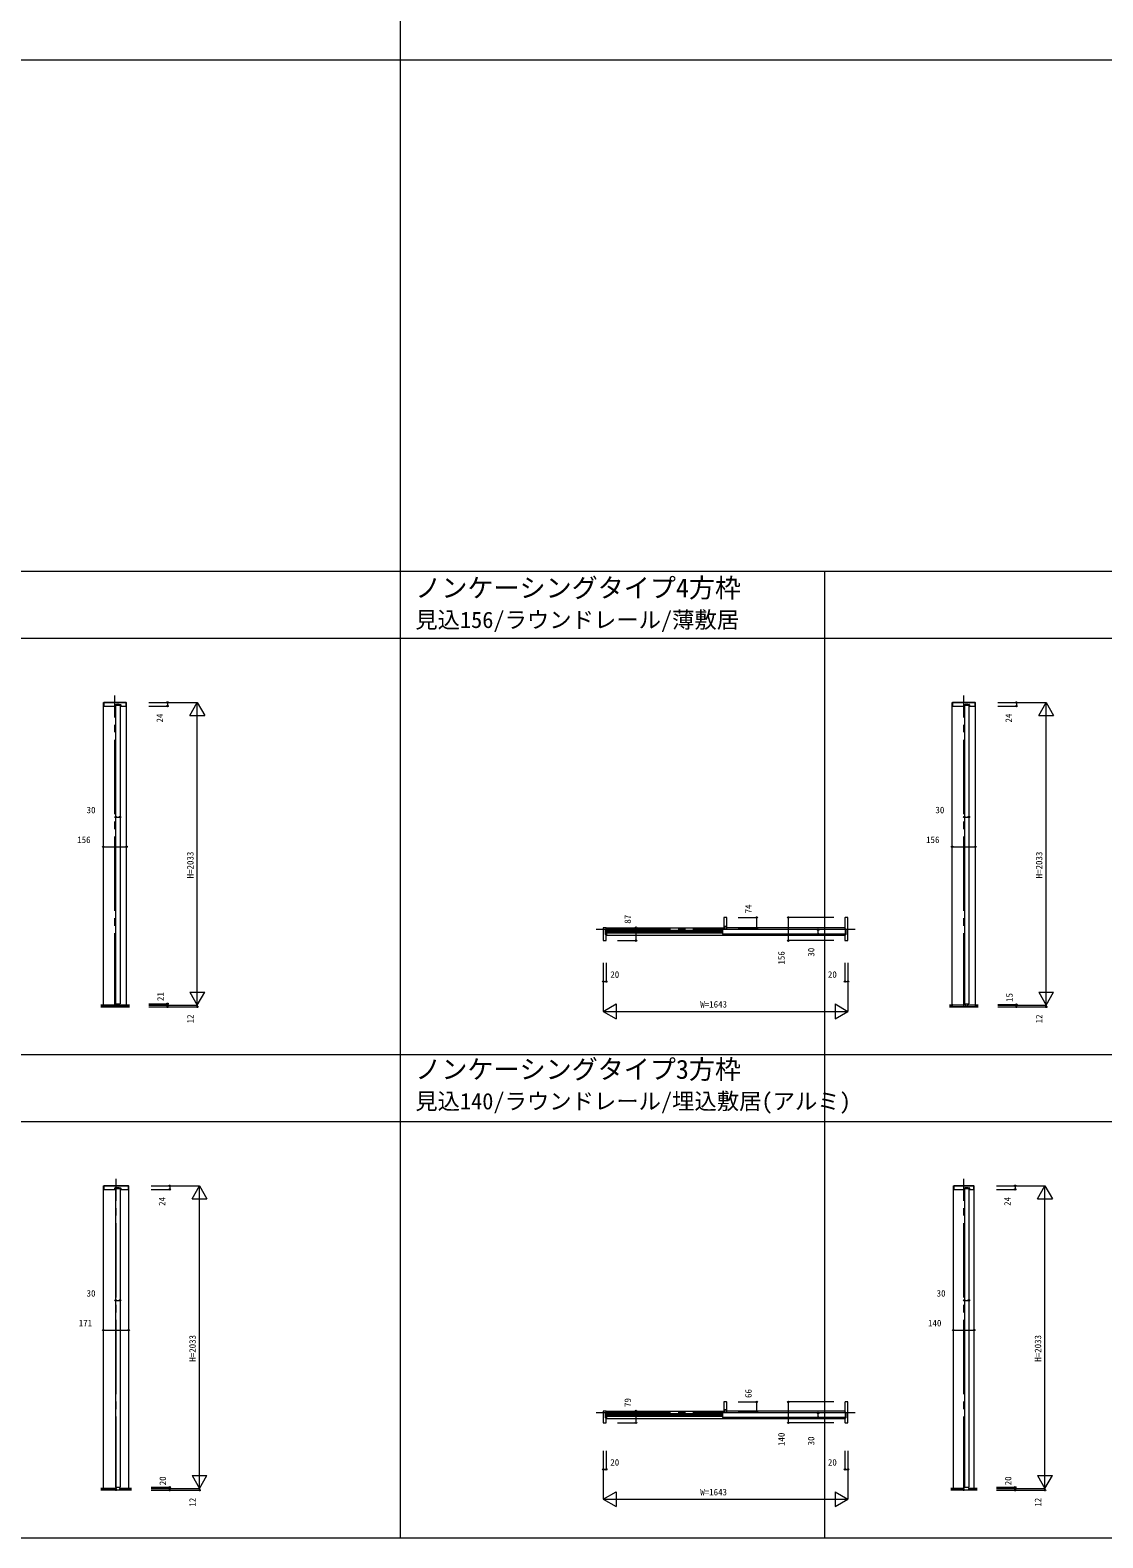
# Model space of a CAD drawing. Units: millimetres, scale not verified. Extents: x -14341 to 14341, y -10000 to 10000.
# Drawn here: x -5427 to 1776, y -10000 to 130 of the extents above; entities that cross this region are included whole.
import ezdxf
from ezdxf.enums import TextEntityAlignment as Align

# ---------------------------------------------------------------- set-up
doc = ezdxf.new("R2010")
doc.units = ezdxf.units.MM
doc.header["$LTSCALE"] = 50
doc.linetypes.add('USER1', pattern=[13, 10, -1, 1, -1])
doc.layers.add('0-0_0', color=7, linetype='Continuous')
for name, color, linetype, lineweight in [('0-1_YKK_F1', 7, 'Continuous', 18), ('0-4_YKK_N1', 2, 'Continuous', 18), ('0-5_YKK_B1', 4, 'Continuous', 18), ('0-6_YKK_Z1', 7, 'Continuous', 18)]:
    doc.layers.add(name, color=color, linetype=linetype, lineweight=lineweight)
doc.styles.add('ＭＳ ゴシック', font='')
doc.styles.get('ＭＳ ゴシック').set_extended_font_data('MS Gothic')

msp = doc.modelspace()

# ---------------------------------------------------------------- linework, layer by layer
at = {"layer": '0-1_YKK_F1'}
for p, q in [((-2940.51, -10000), (-2940.51, 9500)), ((-14340.51, -70), (14159.49, -70)), ((-14340.51, -3505), (14159.49, -3505)), ((-90.51, -10000), (-90.51, -3505)), ((-14340.51, -3955), (14159.49, -3955)), ((-14340.51, -6752.5), (14159.49, -6752.5)), ((-14340.51, -7202.5), (14159.49, -7202.5)), ((-14340.51, -10000), (14340.51, -10000))]:
    msp.add_line(p, q, dxfattribs=at)
at = {"layer": '0-4_YKK_N1'}
for p, q in [((-4629.26, -4387.5), (-4304.26, -4387.5)), ((-4629.26, -4411.5), (-4504.26, -4411.5)), ((-4504.26, -4387.5), (-4504.26, -4411.5)), ((-4354.26, -4474.1), (-4304.26, -4387.5)), ((-4304.26, -6420.5), (-4304.26, -4387.5)), ((-4304.26, -4387.5), (-4254.26, -4474.1)), ((1070.74, -4387.5), (1395.74, -4387.5)), ((1070.74, -4411.5), (1195.74, -4411.5)), ((1195.74, -4387.5), (1195.74, -4411.5)), ((1345.74, -4474.1), (1395.74, -4387.5)), ((1395.74, -6420.5), (1395.74, -4387.5)), ((1395.74, -4387.5), (1445.74, -4474.1)), ((-4354.26, -4474.1), (-4254.26, -4474.1)), ((1345.74, -4474.1), (1445.74, -4474.1)), ((-4853.26, -5156.88), (-4823.26, -5156.88)), ((846.74, -5156.88), (876.74, -5156.88)), ((-4935.26, -5356.88), (-4779.26, -5356.88)), ((764.74, -5356.88), (920.74, -5356.88)), ((-672.76, -5831.5), (-547.76, -5831.5)), ((-547.76, -5905.5), (-547.76, -5831.5)), ((-335.23, -5987.5), (-335.23, -5831.5)), ((-30.23, -5831.5), (-335.23, -5831.5)), ((-1483.29, -5900.5), (-1358.29, -5900.5)), ((-1358.29, -5987.5), (-1358.29, -5900.5)), ((-672.76, -5905.5), (-547.76, -5905.5)), ((-135.23, -5943.5), (-135.23, -5913.5)), ((-1483.29, -5987.5), (-1358.29, -5987.5)), ((-30.23, -5987.5), (-335.23, -5987.5)), ((-1578.23, -6137.5), (-1578.23, -6462.5)), ((-1558.23, -6137.5), (-1558.23, -6262.5)), ((64.77, -6137.5), (64.77, -6462.5)), ((-1578.23, -6262.5), (-1558.23, -6262.5)), ((-4354.26, -6333.9), (-4254.26, -6333.9)), ((-4354.26, -6333.9), (-4304.26, -6420.5)), ((-4304.26, -6420.5), (-4254.26, -6333.9)), ((1345.74, -6333.9), (1445.74, -6333.9)), ((1345.74, -6333.9), (1395.74, -6420.5)), ((1395.74, -6420.5), (1445.74, -6333.9)), ((-4629.26, -6411.5), (-4504.26, -6411.5)), ((-4629.26, -6420.5), (-4304.26, -6420.5)), ((-4629.26, -6432.5), (-4304.26, -6432.5)), ((-4504.26, -6411.5), (-4504.26, -6432.5)), ((-4304.26, -6420.5), (-4304.26, -6432.5)), ((-1578.23, -6462.5), (-1491.62, -6412.5)), ((-1578.23, -6462.5), (64.77, -6462.5)), ((-1578.23, -6462.5), (-1491.62, -6512.5)), ((-1491.62, -6412.5), (-1491.62, -6512.5)), ((-21.83, -6412.5), (-21.83, -6512.5)), ((-21.83, -6412.5), (64.77, -6462.5)), ((-21.83, -6512.5), (64.77, -6462.5)), ((1070.74, -6417.5), (1195.74, -6417.5)), ((1070.74, -6420.5), (1395.74, -6420.5)), ((1070.74, -6432.5), (1395.74, -6432.5)), ((1195.74, -6417.5), (1195.74, -6432.5)), ((1395.74, -6420.5), (1395.74, -6432.5)), ((-4614.26, -7635), (-4289.26, -7635)), ((-4614.26, -7659), (-4489.26, -7659)), ((-4489.26, -7635), (-4489.26, -7659)), ((-4339.26, -7721.6), (-4289.26, -7635)), ((-4289.26, -9668), (-4289.26, -7635)), ((-4289.26, -7635), (-4239.26, -7721.6)), ((1062.74, -7635), (1387.74, -7635)), ((1062.74, -7659), (1187.74, -7659)), ((1187.74, -7635), (1187.74, -7659)), ((1337.74, -7721.6), (1387.74, -7635)), ((1387.74, -9668), (1387.74, -7635)), ((1387.74, -7635), (1437.74, -7721.6)), ((-4339.26, -7721.6), (-4239.26, -7721.6)), ((1337.74, -7721.6), (1437.74, -7721.6)), ((-4853.26, -8404.38), (-4823.26, -8404.38)), ((846.74, -8404.38), (876.74, -8404.38)), ((-4935.26, -8604.38), (-4764.26, -8604.38)), ((772.74, -8604.38), (912.74, -8604.38)), ((-672.76, -9087), (-547.76, -9087)), ((-547.76, -9153), (-547.76, -9087)), ((-335.23, -9227), (-335.23, -9087)), ((-30.23, -9087), (-335.23, -9087)), ((-1483.29, -9148), (-1358.29, -9148)), ((-1358.29, -9227), (-1358.29, -9148)), ((-672.76, -9153), (-547.76, -9153)), ((-135.23, -9191), (-135.23, -9161)), ((-1483.29, -9227), (-1358.29, -9227)), ((-30.23, -9227), (-335.23, -9227)), ((-1578.23, -9415), (-1578.23, -9740)), ((-1558.23, -9415), (-1558.23, -9540)), ((64.77, -9415), (64.77, -9740)), ((-4339.26, -9581.4), (-4239.26, -9581.4)), ((-4339.26, -9581.4), (-4289.26, -9668)), ((-4289.26, -9668), (-4239.26, -9581.4)), ((-1578.23, -9540), (-1558.23, -9540)), ((1337.74, -9581.4), (1437.74, -9581.4)), ((1337.74, -9581.4), (1387.74, -9668)), ((1387.74, -9668), (1437.74, -9581.4)), ((-4614.26, -9660), (-4489.26, -9660)), ((-4614.26, -9668), (-4289.26, -9668)), ((-4614.26, -9680), (-4289.26, -9680)), ((-4489.26, -9660), (-4489.26, -9680)), ((-4289.26, -9668), (-4289.26, -9680)), ((-1578.23, -9740), (-1491.62, -9690)), ((-1491.62, -9690), (-1491.62, -9790)), ((-21.83, -9690), (-21.83, -9790)), ((-21.83, -9690), (64.77, -9740)), ((1062.74, -9660), (1187.74, -9660)), ((1062.74, -9668), (1387.74, -9668)), ((1062.74, -9680), (1387.74, -9680)), ((1187.74, -9660), (1187.74, -9680)), ((1387.74, -9668), (1387.74, -9680)), ((-1578.23, -9740), (64.77, -9740)), ((-1578.23, -9740), (-1491.62, -9790)), ((-21.83, -9790), (64.77, -9740))]:
    msp.add_line(p, q, dxfattribs=at)
for points in [[(44.77, -6137.5), (44.77, -6262.5), (64.77, -6262.5)], [(44.77, -9415), (44.77, -9540), (64.77, -9540)]]:
    msp.add_lwpolyline(points, dxfattribs=at)
for centre in [(-4504.26, -4387.5), (-4504.26, -4411.5), (1195.74, -4387.5), (1195.74, -4411.5), (-4853.26, -5156.88), (-4823.26, -5156.88), (846.74, -5156.88), (876.74, -5156.88), (-4935.26, -5356.88), (-4779.26, -5356.88), (764.74, -5356.88), (920.74, -5356.88), (-547.76, -5831.5), (-335.23, -5831.5), (-1358.29, -5900.5), (-547.76, -5905.5), (-135.23, -5913.5), (-135.23, -5943.5), (-1358.29, -5987.5), (-335.23, -5987.5), (-1578.23, -6262.5), (-1558.23, -6262.5), (44.77, -6262.5), (64.77, -6262.5), (-4504.26, -6411.5), (-4504.26, -6432.5), (-4304.26, -6432.5), (1195.74, -6417.5), (1195.74, -6432.5), (1395.74, -6432.5), (-4489.26, -7635), (-4489.26, -7659), (1187.74, -7635), (1187.74, -7659), (-4853.26, -8404.38), (-4823.26, -8404.38), (846.74, -8404.38), (876.74, -8404.38), (-4935.26, -8604.38), (-4764.26, -8604.38), (772.74, -8604.38), (912.74, -8604.38), (-547.76, -9087), (-335.23, -9087), (-1358.29, -9148), (-547.76, -9153), (-135.23, -9161), (-135.23, -9191), (-1358.29, -9227), (-335.23, -9227), (-1578.23, -9540), (-1558.23, -9540), (44.77, -9540), (64.77, -9540), (-4489.26, -9660), (-4489.26, -9680), (-4289.26, -9680), (1187.74, -9660), (1187.74, -9680), (1387.74, -9680)]:
    msp.add_circle(centre, 5, dxfattribs=at)
at = {"layer": '0-5_YKK_B1'}
for p, q in [((-4935.26, -4387.5), (-4779.26, -4387.5)), ((-4935.26, -6420.5), (-4935.26, -4387.5)), ((-4907.96, -4387.3), (-4907.96, -4387.5)), ((-4853.26, -4408.5), (-4853.26, -6411.5)), ((-4823.26, -4408.5), (-4853.26, -4408.5)), ((-4823.26, -4408.5), (-4823.26, -6411.5)), ((-4779.26, -6420.5), (-4779.26, -4387.5)), ((764.74, -4387.5), (920.74, -4387.5)), ((764.74, -6420.5), (764.74, -4387.5)), ((792.04, -4387.3), (792.04, -4387.5)), ((846.74, -4408.5), (846.74, -6412.5)), ((876.74, -4408.5), (846.74, -4408.5)), ((876.74, -4408.5), (876.74, -6412.5)), ((920.74, -6420.5), (920.74, -4387.5)), ((44.77, -5833.5), (44.77, -5907.5)), ((-1563.29, -5946.5), (-1563.29, -5910.5)), ((-1561.29, -5908.5), (-1559.29, -5908.5)), ((-1559.29, -5948.5), (-1561.29, -5948.5)), ((-1558.29, -5985.5), (-1558.29, -5949.5)), ((-1558.09, -5951), (43.77, -5951)), ((-1557.29, -5900.5), (-767.76, -5900.5)), ((-777.76, -5920), (-1557.29, -5920)), ((-1557.29, -5922.6), (-777.76, -5922.6)), ((-1557.29, -5926.8), (-777.76, -5926.8)), ((-1557.29, -5930.2), (-777.76, -5930.2)), ((-1557.29, -5934.4), (-777.76, -5934.4)), ((-777.76, -5937), (-1557.29, -5937)), ((-777.76, -5915.5), (-775.76, -5913.5)), ((-777.76, -5915.5), (-777.76, -5941.5)), ((-775.76, -5943.5), (-777.76, -5941.5)), ((46.27, -5913.5), (-775.76, -5913.5)), ((46.27, -5943.5), (-775.76, -5943.5)), ((43.77, -5900.5), (-747.76, -5900.5)), ((43.77, -5900.5), (43.77, -5913.5)), ((43.77, -5943.5), (43.77, -5951)), ((44.77, -5949.5), (44.77, -5985.5)), ((45.77, -5908.5), (47.77, -5908.5)), ((47.77, -5948.5), (45.77, -5948.5)), ((46.27, -5913.5), (48.27, -5915.5)), ((46.27, -5943.5), (48.27, -5941.5)), ((48.27, -5941.5), (48.27, -5915.5)), ((49.77, -5910.5), (49.77, -5946.5)), ((-4853.26, -6411.5), (-4823.26, -6411.5)), ((846.74, -6412.5), (876.74, -6412.5)), ((-4935.26, -7635), (-4764.26, -7635)), ((-4935.26, -9668), (-4935.26, -7635)), ((-4907.96, -7634.8), (-4907.96, -7635)), ((-4853.26, -7656), (-4853.26, -9660)), ((-4823.26, -7656), (-4853.26, -7656)), ((-4823.26, -7656), (-4823.26, -9660)), ((-4764.26, -9668), (-4764.26, -7635)), ((772.74, -7635), (912.74, -7635)), ((772.74, -9668), (772.74, -7635)), ((846.74, -7656), (846.74, -9660)), ((876.74, -7656), (846.74, -7656)), ((876.74, -7656), (876.74, -9660)), ((912.74, -9668), (912.74, -7635)), ((44.77, -9089), (44.77, -9155)), ((-1563.29, -9194), (-1563.29, -9158)), ((-1561.29, -9156), (-1559.29, -9156)), ((-1559.29, -9196), (-1561.29, -9196)), ((-1558.29, -9225), (-1558.29, -9197)), ((-1558.09, -9198.5), (43.77, -9198.5)), ((-1557.29, -9148), (-767.76, -9148)), ((-777.76, -9167.5), (-1557.29, -9167.5)), ((-1557.29, -9170.1), (-777.76, -9170.1)), ((-1557.29, -9174.3), (-777.76, -9174.3)), ((-1557.29, -9177.7), (-777.76, -9177.7)), ((-1557.29, -9181.9), (-777.76, -9181.9)), ((-777.76, -9184.5), (-1557.29, -9184.5)), ((-777.76, -9163), (-775.76, -9161)), ((-777.76, -9163), (-777.76, -9189)), ((-775.76, -9191), (-777.76, -9189)), ((46.27, -9161), (-775.76, -9161)), ((46.27, -9191), (-775.76, -9191)), ((43.77, -9148), (-747.76, -9148)), ((43.77, -9148), (43.77, -9161)), ((43.77, -9191), (43.77, -9198.5)), ((44.77, -9197), (44.77, -9225)), ((45.77, -9156), (47.77, -9156)), ((47.77, -9196), (45.77, -9196)), ((46.27, -9161), (48.27, -9163)), ((46.27, -9191), (48.27, -9189)), ((48.27, -9189), (48.27, -9163)), ((49.77, -9158), (49.77, -9194)), ((-4853.26, -9660), (-4823.26, -9660)), ((846.74, -9660), (876.74, -9660))]:
    msp.add_line(p, q, dxfattribs=at)
for points in [[(-4781.76, -4409.5), (-4781.76, -4387.5), (-4932.76, -4387.5), (-4932.76, -4409.5)], [(-4930.76, -4411.5), (-4858.46, -4411.5), (-4857.96, -4411), (-4857.96, -4402.3)], [(-4855.96, -4400.3), (-4847.76, -4400.3), (-4847.76, -4397.5), (-4828.76, -4397.5), (-4828.76, -4400.3), (-4820.56, -4400.3)], [(-4818.56, -4402.3), (-4818.56, -4411), (-4818.06, -4411.5), (-4783.76, -4411.5)], [(918.24, -4409.5), (918.24, -4387.5), (767.24, -4387.5), (767.24, -4409.5)], [(769.24, -4411.5), (841.54, -4411.5), (842.04, -4411), (842.04, -4402.3)], [(844.04, -4400.3), (852.24, -4400.3), (852.24, -4397.5), (871.24, -4397.5), (871.24, -4400.3), (879.44, -4400.3)], [(881.44, -4402.3), (881.44, -4411), (881.94, -4411.5), (916.24, -4411.5)], [(-749.76, -5831.5), (-767.76, -5831.5), (-767.76, -5905.5), (-761.76, -5905.5), (-761.76, -5889.5)], [(-761.76, -5889.5), (-753.76, -5889.5), (-753.76, -5905.5), (-747.76, -5905.5), (-747.76, -5833.5)], [(46.77, -5987.5), (64.77, -5987.5), (64.77, -5962.5), (64.77, -5856.5), (64.77, -5831.5), (46.77, -5831.5)], [(-1565.09, -5900.5), (-1578.29, -5900.5), (-1578.29, -5962.5), (-1578.29, -5987.5), (-1560.29, -5987.5)], [(-1558.29, -5907.5), (-1558.29, -5900.5), (-1565.09, -5900.5)], [(-1557.29, -5900.5), (-1557.29, -5943.5), (-1557.29, -5951)], [(774.24, -6432.7), (767.24, -6432.7), (767.24, -6419.7)], [(769.24, -6417.7), (854.04, -6417.7), (854.54, -6418.2), (854.54, -6424.4), (854.54, -6425.5), (868.94, -6425.5), (868.94, -6424.4), (868.94, -6418.2), (869.44, -6417.7), (916.24, -6417.7)], [(918.24, -6419.7), (918.24, -6432.7), (911.24, -6432.7), (774.24, -6432.7)], [(-4766.76, -7657), (-4766.76, -7635), (-4932.76, -7635), (-4932.76, -7657)], [(-4930.76, -7659), (-4858.46, -7659), (-4857.96, -7658.5), (-4857.96, -7649.8)], [(-4855.96, -7647.8), (-4847.76, -7647.8), (-4847.76, -7645), (-4828.76, -7645), (-4828.76, -7647.8), (-4820.56, -7647.8)], [(-4818.56, -7649.8), (-4818.56, -7658.5), (-4818.06, -7659), (-4768.76, -7659)], [(910.24, -7657), (910.24, -7635), (775.24, -7635), (775.24, -7657)], [(777.24, -7659), (841.54, -7659), (842.04, -7658.5), (842.04, -7649.8)], [(844.04, -7647.8), (852.24, -7647.8), (852.24, -7645), (871.24, -7645), (871.24, -7647.8), (879.44, -7647.8)], [(881.44, -7649.8), (881.44, -7658.5), (881.94, -7659), (908.24, -7659)], [(-749.76, -9087), (-767.76, -9087), (-767.76, -9153), (-761.76, -9153), (-761.76, -9137)], [(-761.76, -9137), (-753.76, -9137), (-753.76, -9153), (-747.76, -9153), (-747.76, -9089)], [(46.77, -9227), (64.77, -9227), (64.77, -9210), (64.77, -9112), (64.77, -9087), (46.77, -9087)], [(-1565.09, -9148), (-1578.29, -9148), (-1578.29, -9210), (-1578.29, -9227), (-1560.29, -9227)], [(-1558.29, -9155), (-1558.29, -9148), (-1565.09, -9148)], [(-1557.29, -9148), (-1557.29, -9191), (-1557.29, -9198.5)]]:
    msp.add_lwpolyline(points, dxfattribs=at)
for centre, radius, start, end in [((-4930.76, -4409.5), 2, 180, 270), ((-4855.96, -4402.3), 2, 90, 180), ((-4820.56, -4402.3), 2, 0, 90), ((-4783.76, -4409.5), 2, 270, 0), ((769.24, -4409.5), 2, 180, 270), ((844.04, -4402.3), 2, 90, 180), ((879.44, -4402.3), 2, 0, 90), ((916.24, -4409.5), 2, 270, 0), ((-749.76, -5833.5), 2, 0, 90), ((46.77, -5833.5), 2, 90, 180), ((-1561.29, -5910.5), 2, 90, 180), ((-1561.29, -5946.5), 2, 180, 270), ((-1559.29, -5907.5), 1, 270, 0), ((-1559.29, -5949.5), 1, 0, 90), ((45.77, -5907.5), 1, 180, 270), ((45.77, -5949.5), 1, 90, 180), ((47.77, -5910.5), 2, 0, 90), ((47.77, -5946.5), 2, 270, 0), ((-1560.29, -5985.5), 2, 270, 0), ((46.77, -5985.5), 2, 180, 270), ((769.24, -6419.7), 2, 90, 180), ((916.24, -6419.7), 2, 0, 90), ((-4930.76, -7657), 2, 180, 270), ((-4855.96, -7649.8), 2, 90, 180), ((-4820.56, -7649.8), 2, 0, 90), ((-4768.76, -7657), 2, 270, 0), ((777.24, -7657), 2, 180, 270), ((844.04, -7649.8), 2, 90, 180), ((879.44, -7649.8), 2, 0, 90), ((908.24, -7657), 2, 270, 0), ((-749.76, -9089), 2, 0, 90), ((46.77, -9089), 2, 90, 180), ((-1561.29, -9158), 2, 90, 180), ((-1561.29, -9194), 2, 180, 270), ((-1559.29, -9155), 1, 270, 0), ((-1559.29, -9197), 1, 0, 90), ((45.77, -9155), 1, 180, 270), ((45.77, -9197), 1, 90, 180), ((47.77, -9158), 2, 0, 90), ((47.77, -9194), 2, 270, 0), ((-1560.29, -9225), 2, 270, 0), ((46.77, -9225), 2, 180, 270)]:
    msp.add_arc(centre, radius, start, end, dxfattribs=at)
at = {"layer": '0-6_YKK_Z1', "linetype": 'USER1'}
for p, q in [((-4857.26, -6437.5), (-4857.26, -4340)), ((842.74, -6437.5), (842.74, -4340)), ((-1625.79, -5909.5), (112.27, -5909.5)), ((-4849.76, -9685), (-4849.76, -7587.5)), ((842.74, -9685), (842.74, -7587.5)), ((-1625.79, -9157), (112.27, -9157))]:
    msp.add_line(p, q, dxfattribs=at)
at = {"layer": '0-6_YKK_Z1'}
for p, q in [((-4760.21, -6420.5), (-4952.47, -6420.5)), ((-4760.21, -6423.5), (-4952.47, -6423.5)), ((-4760.21, -6426.5), (-4952.47, -6426.5)), ((-4760.21, -6429.5), (-4952.47, -6429.5)), ((-4952.47, -6432.5), (-4760.21, -6432.5)), ((-4857.26, -6420.5), (-4857.26, -6432.5)), ((767.24, -6420.7), (747.53, -6420.7)), ((767.24, -6423.7), (747.53, -6423.7)), ((767.24, -6426.7), (747.53, -6426.7)), ((767.24, -6429.7), (747.53, -6429.7)), ((747.53, -6432.7), (939.79, -6432.7)), ((939.79, -6420.7), (918.44, -6420.7)), ((918.44, -6423.7), (939.79, -6423.7)), ((918.44, -6426.7), (939.79, -6426.7)), ((918.44, -6429.7), (939.79, -6429.7)), ((-4849.76, -9668), (-4952.47, -9668)), ((-4952.47, -9671), (-4849.76, -9671)), ((-4952.47, -9674), (-4849.76, -9674)), ((-4952.47, -9677), (-4849.76, -9677)), ((-4745.21, -9680), (-4952.47, -9680)), ((-4849.76, -9668), (-4849.76, -9680)), ((-4745.21, -9668), (-4825.76, -9668)), ((-4825.76, -9668), (-4825.76, -9680)), ((-4825.76, -9671), (-4745.21, -9671)), ((-4825.76, -9674), (-4745.21, -9674)), ((-4825.76, -9677), (-4745.21, -9677)), ((842.74, -9668), (755.53, -9668)), ((755.53, -9671), (842.74, -9671)), ((755.53, -9674), (842.74, -9674)), ((755.53, -9677), (842.74, -9677)), ((931.79, -9680), (755.53, -9680)), ((842.74, -9668), (842.74, -9680)), ((931.79, -9668), (873.74, -9668)), ((873.74, -9668), (873.74, -9680)), ((873.74, -9671), (931.79, -9671)), ((873.74, -9674), (931.79, -9674)), ((873.74, -9677), (931.79, -9677))]:
    msp.add_line(p, q, dxfattribs=at)

# ---------------------------------------------------------------- texts
at = {"layer": '0-0_0', "style": 'ＭＳ ゴシック'}
for s, height, p in [('ノンケーシングタイプ4方枠', 128.3, (-2840.51, -3719.88)), ('見込156/ラウンドレール/薄敷居', 110, (-2840.51, -3919.93)), ('ノンケーシングタイプ3方枠', 128.3, (-2840.51, -6954.22)), ('見込140/ラウンドレール/埋込敷居(アルミ)', 110, (-2840.51, -7154.27))]:
    msp.add_text(s, height=height, dxfattribs=at).set_placement(p, align=Align.BOTTOM_LEFT)
at = {"layer": '0-4_YKK_N1', "color": 7, "style": 'ＭＳ ゴシック'}
for s, p in [('24', (-4521.13, -4522.03)), ('24', (1178.87, -4522.03)), ('H=2033', (-4316.26, -5569)), ('H=2033', (1383.74, -5569)), ('74', (-568.52, -5804.44)), ('87', (-1379.05, -5873.44)), ('156', (-347.23, -6148.21)), ('30', (-147.23, -6094.92)), ('21', (-4516.26, -6393.35)), ('15', (1183.74, -6399.35)), ('12', (-4316.26, -6543.16)), ('12', (1383.74, -6543.16)), ('24', (-4506.13, -7769.53)), ('24', (1170.87, -7769.53)), ('H=2033', (-4301.26, -8816.5)), ('H=2033', (1375.74, -8816.5)), ('66', (-568.52, -9059.94)), ('79', (-1379.05, -9120.94)), ('140', (-347.23, -9382.71)), ('30', (-147.23, -9378.75)), ('20', (-4501.26, -9646.85)), ('20', (1175.74, -9646.85)), ('12', (-4301.26, -9790.66)), ('12', (1375.74, -9790.66))]:
    msp.add_text(s, height=43.99, rotation=90, dxfattribs=at).set_placement(p, align=Align.BOTTOM_LEFT)
for s, p in [('30', (-5047.69, -5144.88)), ('30', (652.31, -5144.88)), ('156', (-5110.43, -5344.88)), ('156', (589.57, -5344.88)), ('20', (-1530.9, -6250.5)), ('20', (-69.82, -6250.5)), ('W=1643', (-926.73, -6450.5)), ('30', (-5047.69, -8392.38)), ('30', (660.31, -8392.38)), ('171', (-5100.43, -8592.38)), ('140', (602.57, -8592.38)), ('20', (-1530.9, -9528)), ('20', (-69.82, -9528)), ('W=1643', (-926.73, -9728))]:
    msp.add_text(s, height=43.99, dxfattribs=at).set_placement(p, align=Align.BOTTOM_LEFT)

doc.saveas('drawing.dxf')
